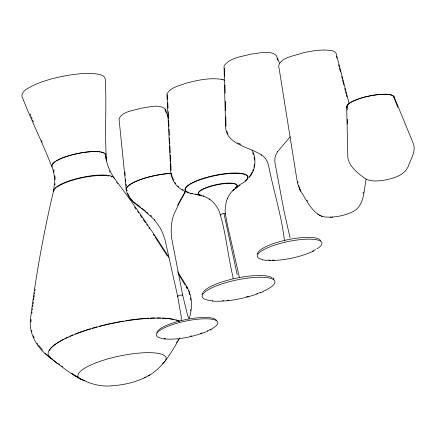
<?xml version="1.0" encoding="UTF-8"?>
<svg xmlns="http://www.w3.org/2000/svg" width="436" height="436" viewBox="0 0 436 436"><rect width="100%" height="100%" fill="white"/><g stroke="black" fill="none" stroke-linecap="round" stroke-linejoin="round"><path stroke-width="0.65" d="M284.479 241.064C281.651 215.591 273.296 189.954 268.358 164.623C267.333 160.492 264.701 156.922 261.197 154.873L261.453 155.025C249.768 146.796 225.897 144.866 225.548 126.255L224.033 66.098C229.576 57.557 241.947 56.685 251.022 54.069C258.951 53.541 269.911 49.622 276.402 55.628L279.471 63.166M30.923 321.899L31.103 319.43M54.969 184.88L55.067 183.73M190.439 310.655L190.554 309.44M53.623 191.213L54.407 183.687L54.38 177.076L53.519 170.917L53.862 172.198C44.51 146.371 31.703 121.791 21.887 96.089C21.696 90.672 28.384 88.295 32.215 85.941C43.78 80.447 56.315 77.303 68.893 75.166C78.017 73.782 87.342 72.768 96.552 73.924C99.659 74.54 105.245 75.215 105.321 79.412C106.766 106.548 104.52 133.972 106.52 161.004L105.681 155.837M181.158 320.307L181.278 316.967L177.665 296.311L164.988 239.735L162.993 233.925L160.088 227.756L154.469 219.815L154.666 220.017L144.501 210.855L133.013 201.988L129.563 197.939L127.203 193.442L126.244 189.824L119.033 119.099C121.731 111.284 133.89 110.7 140.654 108.232C148.322 107.588 159.096 103.425 165.446 109.229L168.558 118.897M31.861 313.304L32.03 311.958M32.291 309.936L32.466 308.59M32.722 306.568L32.907 305.255M33.087 303.941L33.359 301.974M33.632 300.001L33.817 298.693M33.997 297.379L34.27 295.406M34.455 294.098L34.635 292.785M366.18 179.011C363.722 190.172 364.643 206.288 352.364 211.972C345.966 214.943 338.979 216.588 331.96 217.112M34.929 290.79L35.131 289.45M253.932 167.19L254.477 164.159M53.775 189.943C43.644 232.59 35.79 275.77 30.455 319.283C28.634 335.115 38.542 349.743 51.11 358.425M363.008 193.301L363.292 192.091M189.235 318.155C191.05 312.77 191.867 307.048 191.344 301.374C190.81 290.12 183.044 281.16 177.768 271.775M201.972 294.344L202.255 293.363M257.082 254.177L257.333 253.311M252.618 171.141L253.218 169.408M185.3 191.061L183.79 194.069M185.387 191.889L178.951 203.53L173.348 215.804L172.313 219.455L171.359 225.499L171.168 232.186L171.664 238.312L182.695 295.248L187.682 315.686L189.088 318.618M177.556 205.274L183.518 194.56M251.485 173.277L252.052 172.209M176.417 342.631L177.065 341.508M177.708 340.385L178.357 339.263M179.905 337.949C171.337 352.043 163.124 368.044 147.924 375.985M250.575 174.836L251.201 173.811M248.852 177.147L250.231 175.299M249.212 177.457C255.807 169.953 256.69 158.682 252.063 149.94M290.223 136.817L277.585 151.592L277.737 151.352C275.198 155.118 274.342 158.917 275.034 163.206L284.092 211.422L290.082 237.942M237.467 186.439L235.336 187.998A19.718 4.938 -11.8 0 0 216.261 184.63A19.718 4.938 -11.8 0 0 201.503 195.274M238.53 185.66L240.132 184.488M240.416 184.869L232.9 190.456L233.914 189.475L231.298 192.183L229.064 195.29L227.281 198.723L227.472 198.304L226.142 202.102L225.107 209.999L225.336 213.771L227.407 224.905L239.369 277.274M210.098 330.074L211.951 329.098M49.432 357.03C67.024 371.014 86.998 387.838 111.027 385.893C122.925 385.075 134.953 382.617 145.635 377.173M144.033 378.017L149.886 374.955M313.615 251.06C299.63 257.371 284.185 260.581 268.854 260.581M260.445 292.812L263.115 291.7M207.836 331.131C193.731 336.734 178.297 340.211 163.069 338.87M257.567 293.897C243.086 298.764 227.739 301.946 212.397 301.129M321.288 216.043L325.278 217.041L331.224 217.155M330.428 217.21L332.63 217.068M266.614 260.456L262.57 259.883M221.815 79.385C209.869 77.494 197.688 80.11 186.15 83.183C179.588 85.816 170.307 87.162 166.901 94.1L170.689 170.966C170.885 180.144 177.321 188.472 185.752 191.769M195.606 193.96L199.743 194.876M201.792 195.813L190.21 193.235M223.161 79.755L224.398 80.24M221.744 79.368L223.237 79.772M320.553 215.744C310.705 210.572 306.219 199.23 300.202 190.418M322.03 216.343L319.141 215.046M203.078 196.037L206.533 197.454L209.792 199.388L209.28 198.99C213.624 202.097 217.063 206.37 219.221 211.253C225.984 232.334 227.696 254.738 232.797 276.239L233.08 278.615M237.756 142.845L240.814 144.311M182.144 189.393L183.136 189.96M81.478 379.456L71.793 373.608L79.766 378.557M317.566 214.081L318.22 214.485M140.915 207.558L133.345 201.65M141.951 208.321L142.986 209.084M58.68 363.728L59.716 364.491M61.787 366.022L62.822 366.785M143.504 209.465L145.608 211.182M146.654 212.038L148.229 213.324M150.327 215.035L151.902 216.321M44.908 353.253L57.269 363.548M273.067 278.075L274.021 279.024M349.089 103.37L336.178 53.465C334.336 50.069 329.534 50.483 326.253 50.069C318.307 49.9 310.399 51.143 302.677 52.925C295.374 55.77 281.236 56.947 278.669 65.694L296.9 179.594L298.382 185.992L300.578 191.186M177.921 186.068L178.706 186.859M132.789 201.089L129.955 197.672M42.559 350.119L38.537 345.29M116.608 182.45L117.404 183.523M37.093 343.268L37.818 344.277M134.473 207.029L136.021 209.215M137.569 211.4L138.73 213.041M306.966 200.222L307.598 201.116M140.234 215.221L142.12 217.94M143.248 219.575L145.51 222.845M146.638 224.48L147.373 225.576M148.845 227.772L149.575 228.867M153.254 234.35L154.355 235.996M155.091 237.091L167.413 256.134M174.803 182.27L175.828 183.801M169.054 257.447C151.635 230.11 133.242 203.389 113.736 177.496C109.823 171.081 106.488 164.05 105.763 156.486M177.948 273.132L185.082 285.035M129.405 196.756L127.644 193.268M185.949 286.501L187.099 288.687M300.524 190.069L299.913 188.804M299.254 188.466L299.636 189.246M228.017 134.037L226.785 131.122M186.483 286.098L187.371 287.918M188.488 290.256L189.388 292.104M109.3 170.847L109.877 172.073M173.659 180.313L171.74 175.316M33.289 335.796L34.139 337.726M41.376 140.397L42.188 142.261M30.04 113.769L30.82 115.622M31.343 116.859L32.122 118.717M32.64 119.949L33.419 121.808M276.985 58.315L277.748 60.201M397.757 107.245L393.626 96.797M299.467 187.714L299.695 188.292M252.58 152.633L253.3 154.535M394.013 96.558L413.688 144.539C415.748 152.246 410.581 159.44 408.238 166.405C407.05 169.075 405.208 171.424 402.908 173.228C397.774 176.994 391.49 178.76 385.326 179.997C379.107 181.049 372.388 181.796 366.398 179.305C358.806 174.111 349.552 167.32 347.835 157.701L346.664 106.428M299.036 186.499L299.254 187.137M164.966 109.283L166.002 112.504M188.962 292.981L189.551 294.905M298.627 185.153L298.834 185.856M336.396 56.211L336.908 58.179M338.608 64.746L339.115 66.713M339.459 68.027L340.478 71.967M341.666 76.567L342.173 78.535M342.516 79.848L343.873 85.102M344.723 88.383L345.236 90.356M345.574 91.669L346.086 93.636M346.424 94.95L346.931 96.923M53.868 169.626L54.168 170.792M31.686 330.444L31.981 331.578M237.206 274.664L223.941 213.58M297.821 181.817L298.055 182.913M190.221 297.924L190.592 300.235M254.084 157.211L254.471 160.105M171.441 173.648L171.582 174.754M54.909 175.763L55.138 179.676M124.876 172.16L125.208 175.49M125.595 179.409L125.791 181.365M126.053 183.976L126.244 185.938M347.116 106.629L347.263 109.85M167.402 94.705L167.637 99.43M167.8 102.803L168.067 108.199M168.236 111.572L168.498 116.973M168.667 120.347L168.966 126.418M169.097 129.116L169.397 135.187M169.528 137.89L169.827 143.962M169.931 145.984L170.263 152.731M170.362 154.758L170.694 161.505M170.792 163.527L171.125 170.274M347.568 119.322L347.721 124.053M224.556 68.114L224.763 76.229M224.981 85.015L225.189 93.124M225.39 101.234L225.63 110.7M225.783 116.783L226.022 126.244M212.931 300.824A37.12 9.292 -11.8 0 1 213.177 287.248A37.12 9.292 -11.8 0 1 265.077 277.416A37.12 9.292 -11.8 0 1 262.979 291.346M260.477 292.371A37.12 9.292 -11.8 0 1 256.69 293.766M248.324 296.311A37.12 9.292 -11.8 0 1 246.433 296.802M228.448 300.17A37.12 9.292 -11.8 0 1 227.205 300.311M223.575 300.655A37.12 9.292 -11.8 0 1 222.398 300.736M202.691 293.357A36.232 9.074 -11.8 0 1 202.953 292.649M203.394 291.913A36.232 9.074 -11.8 0 1 236.71 278.086A36.232 9.074 -11.8 0 1 272.162 277.77M273.263 278.844A36.232 9.074 -11.8 0 1 273.541 279.443M220.801 215.079A2.485 0.621 -11.8 0 1 222.84 213.738A2.485 0.621 -11.8 0 1 225.161 214.185M204.043 196.069A19.936 4.992 -11.8 0 1 203.29 189.191A19.936 4.992 -11.8 0 1 230.181 183.409A19.936 4.992 -11.8 0 1 233.494 189.736M192.794 193.617A32.133 8.044 -11.8 0 1 194.5 182.008A32.133 8.044 -11.8 0 1 237.784 173.375A32.133 8.044 -11.8 0 1 240.885 184.025M189.05 192.472A31.899 7.99 -11.8 0 1 215.182 175.294A31.899 7.99 -11.8 0 1 244.923 180.984M262.494 259.556A32.978 8.257 -11.8 0 1 268.342 247.49A32.978 8.257 -11.8 0 1 310.683 239.173A32.978 8.257 -11.8 0 1 316.885 248.88M315.577 249.626A32.978 8.257 -11.8 0 1 312.568 251.125M274.239 260.09A32.978 8.257 -11.8 0 1 272.249 260.172M270.353 260.205A32.978 8.257 -11.8 0 1 266.854 260.107M257.709 253.245A32.188 8.061 -11.8 0 1 286.806 239.914A32.188 8.061 -11.8 0 1 319.997 239.855M320.406 240.35A32.188 8.061 -11.8 0 1 320.656 240.885M127.279 190.57A30.694 7.685 -11.8 0 1 126.887 190.096M126.647 189.589A30.694 7.685 -11.8 0 1 140.278 179.752A30.694 7.685 -11.8 0 1 170.961 173.446M126.816 190.646A31.169 7.804 -11.8 0 1 138.234 180.34A31.169 7.804 -11.8 0 1 171.174 173.261M178.068 296.633A2.589 0.649 -11.8 0 1 178.482 295.701A2.589 0.649 -11.8 0 1 181.758 295.03A2.589 0.649 -11.8 0 1 182.428 295.733M156.873 332.521A30.547 7.646 -11.8 0 1 157.096 331.921M157.467 331.3A30.547 7.646 -11.8 0 1 188.761 319.032A30.547 7.646 -11.8 0 1 216.605 320.792M162.53 338.456A31.392 7.859 -11.8 0 1 166.296 326.978A31.392 7.859 -11.8 0 1 207.689 318.852A31.392 7.859 -11.8 0 1 211.798 328.782M210.425 329.502A31.392 7.859 -11.8 0 1 207.334 330.913M201.944 332.951A31.392 7.859 -11.8 0 1 200.484 333.436M191.595 335.884A31.392 7.859 -11.8 0 1 190.505 336.134M165.418 338.756A31.392 7.859 -11.8 0 1 163.92 338.63M85.031 380.497A44.984 11.265 -11.8 0 1 118.172 356.326A44.984 11.265 -11.8 0 1 162.628 363.575M52.494 359.204A69.765 17.467 -11.8 0 1 91.162 328.798A69.765 17.467 -11.8 0 1 179.534 321.212M53.677 191.426A31.005 7.761 -11.8 0 1 81.685 177.463A31.005 7.761 -11.8 0 1 114.281 178.395M52.473 166.983A27.55 6.9 -11.8 0 1 76.796 153.69A27.55 6.9 -11.8 0 1 105.785 155.516M52.445 165.369A26.901 6.736 -11.8 0 1 52.702 164.339M53.029 163.794A26.901 6.736 -11.8 0 1 54.069 162.65M54.783 162.056A26.901 6.736 -11.8 0 1 55.617 161.451M56.571 160.846A26.901 6.736 -11.8 0 1 97.381 151.684M98.667 151.793A26.901 6.736 -11.8 0 1 99.855 151.941M100.934 152.131A26.901 6.736 -11.8 0 1 102.749 152.638M103.479 152.949A26.901 6.736 -11.8 0 1 104.079 153.292M104.896 154.093A26.901 6.736 -11.8 0 1 105.103 154.54M54.309 190.434A30.389 7.608 -11.8 0 1 54.527 189.84M55.41 188.586A30.389 7.608 -11.8 0 1 56.075 187.927M56.882 187.262A30.389 7.608 -11.8 0 1 106.46 175.664M107.801 175.833A30.389 7.608 -11.8 0 1 109.022 176.051M111.071 176.618A30.389 7.608 -11.8 0 1 111.894 176.967M50.124 356.795A69.242 17.336 -11.8 0 1 49.497 356.092M49.164 350.708A69.242 17.336 -11.8 0 1 51.181 347.846M51.895 347.105A69.242 17.336 -11.8 0 1 63.356 339.339M64.904 338.554A69.242 17.336 -11.8 0 1 68.19 336.984M69.929 336.205A69.242 17.336 -11.8 0 1 72.948 334.913M75.483 333.9A69.242 17.336 -11.8 0 1 90.465 328.739M92.399 328.161A69.242 17.336 -11.8 0 1 96.988 326.864M99.321 326.237A69.242 17.336 -11.8 0 1 123.355 321.07M125.759 320.678A69.242 17.336 -11.8 0 1 148.66 318.166M150.475 318.073A69.242 17.336 -11.8 0 1 154.856 317.942M156.829 317.926A69.242 17.336 -11.8 0 1 160.612 317.975M162.421 318.04A69.242 17.336 -11.8 0 1 173.326 319.283M175.817 319.877A69.242 17.336 -11.8 0 1 179.289 321.098M346.914 107.425A24.247 6.071 -11.8 0 1 369.477 95.92A24.247 6.071 -11.8 0 1 394.139 97.713M347.361 107.321A23.784 5.957 -11.8 0 1 367.837 96.394A23.784 5.957 -11.8 0 1 393.675 96.928"/></g></svg>
